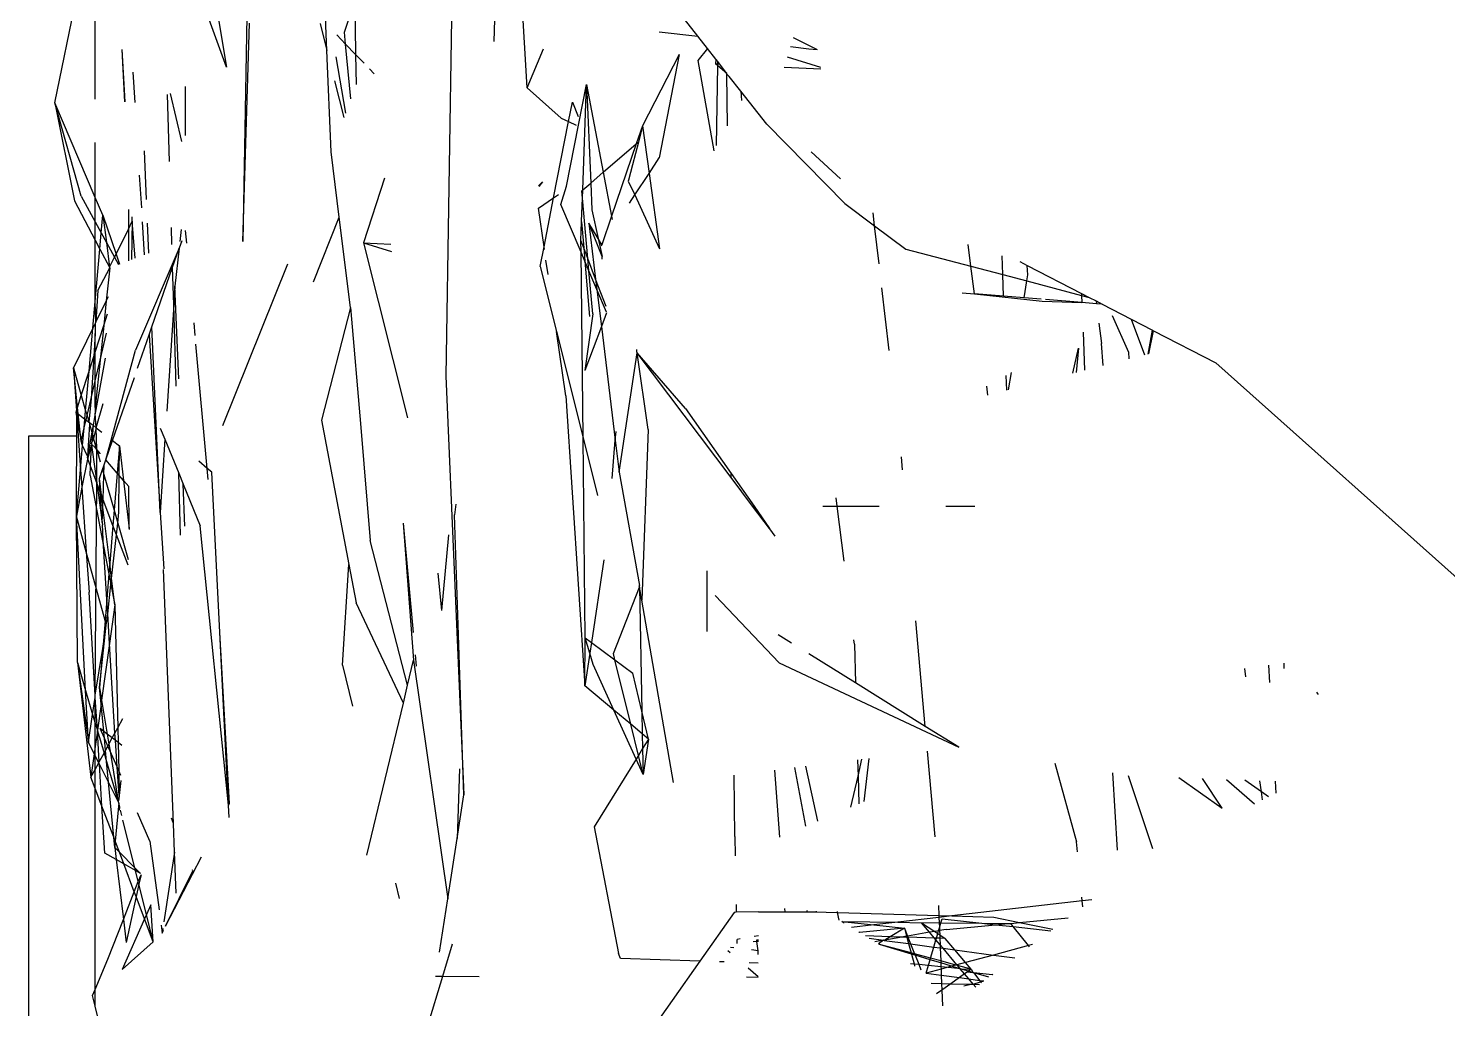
# Model space of a CAD drawing. Extents: x 44111 to 90315, y 4379 to 151689.
# Drawn here: x 65138.5 to 65219.7, y 132326.4 to 132382.5 of the extents above; entities that cross this region are included whole.
import ezdxf

# ---------------------------------------------------------------- set-up
doc = ezdxf.new("R2010")
doc.units = 0
doc.header["$LTSCALE"] = 1000
doc.header["$MEASUREMENT"] = 0
for name, color, linetype in [('A-DETA-XFINE', 154, 'Continuous'), ('A-立面看线', 50, 'Continuous'), ('家具', 250, 'Continuous')]:
    doc.layers.add(name, color=color, linetype=linetype)

# ---------------------------------------------------------------- blocks, each defined once
blk = doc.blocks.new('雕像')
at = {"layer": 'A-DETA-XFINE'}
for p, q in [((644196.715, -359565.813), (644197.463, -359591.678)), ((644199.631, -359574.234), (644200.224, -359610.82)), ((644211.475, -359583.269), (644211.827, -359603.124)), ((644220.267, -359594.987), (644220.267, -359584.236)), ((644212.752, -359593.142), (644215.121, -359586.613)), ((644213.775, -359587.152), (644212.752, -359593.142)), ((644185.794, -359591.382), (644187.815, -359588.794)), ((644195.569, -359594.333), (644195.89, -359588.742)), ((644222.581, -359595.19), (644221.265, -359588.831)), ((644205.422, -359589.353), (644205.372, -359592.421)), ((644206.009, -359591.143), (644205.422, -359589.353)), ((644207.017, -359592.192), (644207.136, -359589.315)), ((644207.409, -359590.652), (644207.017, -359592.192)), ((644211.827, -359603.124), (644211.449, -359590.621)), ((644180.343, -359591.449), (644178.968, -359592.136)), ((644185.248, -359592.08), (644185.794, -359591.382)), ((644188.017, -359591.133), (644185.794, -359591.382)), ((644205.945, -359591.825), (644206.009, -359591.143)), ((644206.449, -359591.302), (644205.945, -359591.825)), ((644179.451, -359592.091), (644178.968, -359592.136)), ((644180.504, -359591.973), (644179.451, -359592.091)), ((644184.768, -359592.695), (644185.248, -359592.08)), ((644185.248, -359592.08), (644185.804, -359592.762)), ((644195.569, -359594.333), (644194.628, -359592.095)), ((644205.945, -359591.825), (644205.372, -359592.421)), ((644205.651, -359594.968), (644205.945, -359591.825)), ((644206.776, -359597.994), (644207.017, -359592.192)), ((644218.551, -359595.125), (644218.727, -359592.143)), ((644218.582, -359595.123), (644218.727, -359592.143)), ((644180.862, -359593.141), (644178.769, -359593.243)), ((644180.685, -359592.563), (644178.786, -359593.149)), ((644184.136, -359593.504), (644184.561, -359592.96)), ((644184.136, -359593.504), (644184.667, -359593.063)), ((644184.561, -359592.96), (644184.664, -359592.828)), ((644184.666, -359592.955), (644184.561, -359592.96)), ((644184.664, -359592.828), (644184.768, -359592.695)), ((644184.666, -359592.955), (644184.664, -359592.828)), ((644184.791, -359592.949), (644184.666, -359592.955)), ((644184.667, -359593.063), (644184.666, -359592.955)), ((644184.667, -359593.063), (644184.791, -359592.949)), ((644184.725, -359597.624), (644184.667, -359593.063)), ((644184.768, -359592.695), (644184.791, -359592.949)), ((644185.804, -359592.762), (644184.894, -359597.93)), ((644186.861, -359592.42), (644188.013, -359598.34)), ((644186.861, -359592.42), (644188.966, -359596.503)), ((644205.372, -359592.421), (644204.89, -359592.922)), ((644205.372, -359592.421), (644205.345, -359594.145)), ((644206.51, -359592.55), (644205.954, -359595.783)), ((644183.336, -359594.529), (644184, -359593.678)), ((644184, -359593.678), (644184.136, -359593.553)), ((644184.105, -359596.503), (644184.136, -359593.553)), ((644184.136, -359593.553), (644184.136, -359593.504)), ((644204.589, -359593.235), (644204.309, -359593.526)), ((644206.577, -359593.92), (644206.042, -359596.02)), ((644218.107, -359593.432), (644218, -359595.17)), ((644181.864, -359596.413), (644183.336, -359594.529)), ((644183.336, -359594.529), (644183.3, -359595.047)), ((644192.171, -359594.133), (644191.216, -359599.164)), ((644192.171, -359594.133), (644191.929, -359599.776)), ((644193.31, -359599.957), (644192.171, -359594.133)), ((644192.384, -359600.166), (644192.171, -359594.133)), ((644195.569, -359594.333), (644193.611, -359596.057)), ((644215.121, -359594.244), (644215.12, -359597.052)), ((644215.985, -359594.647), (644215.336, -359597.409)), ((644216.026, -359598.546), (644216.14, -359594.719)), ((644192.976, -359595.148), (644192.637, -359595.964)), ((644193.194, -359596.263), (644192.976, -359595.148)), ((644220.267, -359600.604), (644222.581, -359595.19)), ((644221.071, -359600.521), (644222.581, -359595.19)), ((644222.581, -359595.19), (644221.45, -359600.796)), ((644193.194, -359596.263), (644192.766, -359596.475)), ((644193.611, -359596.057), (644193.194, -359596.263)), ((644194.048, -359600.621), (644193.194, -359596.263)), ((644181.864, -359596.413), (644177.389, -359600.95)), ((644188.966, -359596.503), (644188.594, -359599.226)), ((644188.966, -359596.503), (644189.196, -359597.432)), ((644188.966, -359596.503), (644189.321, -359597.54)), ((644177.641, -359599.539), (644179.324, -359597.988)), ((644189.196, -359597.432), (644189.546, -359598.744)), ((644189.321, -359597.54), (644189.196, -359597.432)), ((644191.216, -359599.164), (644189.321, -359597.54)), ((644189.321, -359597.54), (644190.738, -359601.677)), ((644206.315, -359601.727), (644206.776, -359597.994)), ((644217.338, -359600.712), (644217.458, -359597.929)), ((644220.267, -359600.604), (644220.267, -359597.461)), ((644188.594, -359599.226), (644188.013, -359598.34)), ((644189.546, -359598.744), (644189.773, -359599.617)), ((644188.594, -359599.226), (644188.003, -359603.551)), ((644189.397, -359600.451), (644188.594, -359599.226)), ((644189.773, -359599.617), (644189.793, -359599.667)), ((644191.216, -359599.164), (644190.738, -359601.677)), ((644191.929, -359599.776), (644191.216, -359599.164)), ((644203.73, -359599.507), (644204.929, -359603.192)), ((644217.745, -359599.323), (644217.63, -359601.195)), ((644189.397, -359600.451), (644188.003, -359603.551)), ((644189.793, -359599.667), (644189.397, -359600.451)), ((644189.708, -359600.925), (644189.397, -359600.451)), ((644191.929, -359599.776), (644191.863, -359601.313)), ((644192.384, -359600.166), (644191.929, -359599.776)), ((644192.401, -359600.65), (644192.384, -359600.166)), ((644192.44, -359600.214), (644192.384, -359600.166)), ((644192.401, -359600.65), (644192.44, -359600.214)), ((644193.636, -359601.006), (644193.31, -359599.957)), ((644194.048, -359600.621), (644193.771, -359600.43)), ((644194.907, -359599.93), (644194.685, -359599.715)), ((644194.685, -359599.715), (644194.895, -359599.969)), ((644177.389, -359600.95), (644175.69, -359602.218)), ((644192.09, -359604.102), (644192.401, -359600.65)), ((644192.452, -359601.958), (644192.401, -359600.65)), ((644192.479, -359603.736), (644193.636, -359601.006)), ((644194.921, -359601.222), (644194.048, -359600.621)), ((644194.598, -359603.425), (644194.048, -359600.621)), ((644194.598, -359603.425), (644194.921, -359601.222)), ((644219.834, -359601.619), (644220.267, -359600.604)), ((644221.071, -359600.521), (644220.267, -359602.001)), ((644220.267, -359602.001), (644220.267, -359600.604)), ((644221.45, -359600.796), (644220.267, -359603.049)), ((644175.69, -359602.218), (644175.775, -359601.486)), ((644190.738, -359601.677), (644190.701, -359601.873)), ((644190.738, -359601.677), (644191.291, -359603.305)), ((644191.278, -359603.985), (644192.039, -359602.064)), ((644191.863, -359601.313), (644191.505, -359602.951)), ((644191.505, -359602.951), (644192.039, -359602.064)), ((644192.039, -359602.064), (644191.647, -359605.271)), ((644192.448, -359601.998), (644192.326, -359603.482)), ((644192.448, -359601.998), (644192.452, -359601.958)), ((644192.486, -359603.059), (644192.448, -359601.998)), ((644205.676, -359606.904), (644206.315, -359601.727)), ((644207.78, -359605.433), (644206.315, -359601.727)), ((644217.204, -359603.788), (644217.279, -359602.064)), ((644217.581, -359602.005), (644217.465, -359603.886)), ((644217.99, -359604.083), (644218.147, -359601.965)), ((644218.147, -359601.965), (644218.162, -359601.714)), ((644218.147, -359601.965), (644218.199, -359604.161)), ((644218.369, -359602.412), (644218.147, -359601.965)), ((644218.371, -359601.291), (644218.369, -359602.412)), ((644219.834, -359601.619), (644219.079, -359603.844)), ((644219.834, -359601.619), (644219.63, -359603.174)), ((644219.923, -359602.635), (644219.834, -359601.619)), ((644220.267, -359602.001), (644219.923, -359602.635)), ((644220.267, -359603.049), (644220.267, -359602.001)), ((644175.69, -359602.218), (644173.903, -359603.552)), ((644175.436, -359604.406), (644175.69, -359602.218)), ((644215.032, -359603.215), (644215.098, -359602.488)), ((644215.348, -359602.439), (644215.425, -359603.122)), ((644215.884, -359603.294), (644215.912, -359602.33)), ((644218.369, -359602.412), (644218.365, -359604.223)), ((644219.079, -359603.844), (644218.369, -359602.412)), ((644219.923, -359602.635), (644219.63, -359603.174)), ((644220.003, -359603.552), (644219.923, -359602.635)), ((644170.181, -359604.535), (644170.345, -359603.289)), ((644173.903, -359603.552), (644170.181, -359604.535)), ((644191.505, -359602.951), (644191.278, -359603.985)), ((644191.291, -359603.305), (644191.505, -359602.951)), ((644191.291, -359603.305), (644191.325, -359603.389)), ((644192.09, -359604.102), (644192.326, -359603.482)), ((644192.326, -359603.482), (644192.262, -359604.246)), ((644192.326, -359603.482), (644192.486, -359603.059)), ((644192.479, -359603.736), (644192.486, -359603.059)), ((644194.574, -359603.588), (644194.598, -359603.425)), ((644194.818, -359604.55), (644194.598, -359603.425)), ((644204.929, -359603.192), (644202.405, -359613.21)), ((644204.929, -359603.192), (644203.325, -359603.693)), ((644204.929, -359603.192), (644203.366, -359603.277)), ((644215.322, -359603.084), (644215.467, -359603.502)), ((644215.467, -359603.502), (644215.71, -359605.684)), ((644215.467, -359603.502), (644217.972, -359609.336)), ((644215.845, -359604.594), (644215.467, -359603.502)), ((644219.63, -359603.174), (644219.168, -359604.023)), ((644219.63, -359603.174), (644219.445, -359604.582)), ((644220.003, -359603.552), (644219.445, -359604.582)), ((644220.267, -359603.049), (644220.003, -359603.552)), ((644220.267, -359606.565), (644220.003, -359603.552)), ((644220.267, -359606.565), (644220.267, -359603.049)), ((644166.969, -359604.487), (644163.858, -359606.096)), ((644166.922, -359605.027), (644166.969, -359604.487)), ((644167.387, -359604.271), (644166.969, -359604.487)), ((644168.354, -359605.017), (644168.389, -359603.938)), ((644191.266, -359604.138), (644191.278, -359603.985)), ((644191.647, -359605.271), (644192.09, -359604.102)), ((644192.262, -359604.246), (644192.001, -359607.41)), ((644192.027, -359604.8), (644192.09, -359604.102)), ((644192.027, -359604.8), (644192.262, -359604.246)), ((644192.262, -359604.246), (644192.479, -359603.736)), ((644192.367, -359614.348), (644192.479, -359603.736)), ((644194.366, -359605.009), (644194.486, -359604.186)), ((644212.968, -359613.643), (644209.248, -359604.406)), ((644219.079, -359603.844), (644218.884, -359604.417)), ((644219.168, -359604.023), (644218.942, -359604.439)), ((644219.168, -359604.023), (644219.079, -359603.844)), ((644219.445, -359604.582), (644219.168, -359604.023)), ((644166.981, -359605.38), (644166.922, -359605.027)), ((644168.354, -359605.017), (644166.981, -359605.38)), ((644168.313, -359606.255), (644168.354, -359605.017)), ((644170.181, -359604.535), (644168.354, -359605.017)), ((644169.972, -359606.121), (644170.181, -359604.535)), ((644191.05, -359606.843), (644191.647, -359605.271)), ((644191.573, -359605.871), (644192.027, -359604.8)), ((644191.647, -359605.271), (644191.573, -359605.871)), ((644191.805, -359607.265), (644192.027, -359604.8)), ((644194.818, -359604.55), (644193.889, -359608.265)), ((644215.78, -359606.749), (644215.845, -359604.594)), ((644217.022, -359607.997), (644215.845, -359604.594)), ((644219.445, -359604.582), (644219.44, -359604.625)), ((644219.44, -359604.625), (644219.636, -359606.525)), ((644220.11, -359605.922), (644219.44, -359604.625)), ((644163.858, -359606.096), (644163.428, -359606.319)), ((644166.981, -359605.38), (644163.854, -359606.206)), ((644163.858, -359606.096), (644163.854, -359606.206)), ((644169.972, -359606.121), (644166.115, -359606.543)), ((644167.145, -359606.35), (644166.981, -359605.38)), ((644168.313, -359606.255), (644169.972, -359606.121)), ((644170.685, -359606.064), (644169.972, -359606.121)), ((644174.861, -359609.363), (644175.278, -359605.768)), ((644191.025, -359607.165), (644191.573, -359605.871)), ((644191.573, -359605.871), (644191.315, -359607.982)), ((644215.488, -359610.987), (644215.71, -359605.684)), ((644215.71, -359605.684), (644215.78, -359606.749)), ((644220.11, -359605.922), (644220.225, -359607.724)), ((644162.669, -359606.711), (644161.01, -359607.57)), ((644163.027, -359606.526), (644162.669, -359606.711)), ((644162.669, -359606.711), (644163.006, -359606.684)), ((644163.027, -359606.526), (644163.006, -359606.684)), ((644163.006, -359606.684), (644163.837, -359606.617)), ((644163.428, -359606.319), (644163.027, -359606.526)), ((644163.854, -359606.206), (644163.428, -359606.319)), ((644163.854, -359606.206), (644163.837, -359606.617)), ((644163.837, -359606.617), (644165.917, -359606.449)), ((644166.115, -359606.543), (644163.837, -359606.617)), ((644166.158, -359606.429), (644167.145, -359606.35)), ((644167.145, -359606.35), (644168.313, -359606.255)), ((644205.676, -359606.904), (644205.072, -359613.756)), ((644205.676, -359606.904), (644207.334, -359613.338)), ((644215.642, -359611.396), (644215.78, -359606.749)), ((644215.78, -359606.749), (644216.18, -359612.826)), ((644219.521, -359606.289), (644219.636, -359606.525)), ((644219.636, -359606.525), (644220.225, -359607.724)), ((644219.636, -359606.525), (644219.781, -359607.925)), ((644220.225, -359607.724), (644220.267, -359606.565)), ((644220.4, -359608.081), (644220.267, -359606.565)), ((644161.01, -359607.57), (644159.796, -359608.197)), ((644161.01, -359607.57), (644160.253, -359609.614)), ((644162.111, -359607.366), (644161.173, -359609.458)), ((644191.022, -359607.195), (644191.315, -359607.982)), ((644191.805, -359607.265), (644192.256, -359610.511)), ((644214.551, -359608.502), (644214.617, -359607.777)), ((644219.781, -359607.925), (644219.568, -359607.257)), ((644220.225, -359607.724), (644220.267, -359607.81)), ((644159.742, -359608.226), (644156.182, -359610.067)), ((644159.796, -359608.197), (644159.742, -359608.226)), ((644160.004, -359609.55), (644159.742, -359608.226)), ((644160.046, -359609.561), (644159.796, -359608.197)), ((644162.859, -359607.788), (644162.705, -359608.952)), ((644163.767, -359608.301), (644163.677, -359610.492)), ((644191.315, -359607.982), (644190.52, -359614.486)), ((644191.315, -359607.982), (644192.256, -359610.511)), ((644193.889, -359608.265), (644192.367, -359614.348)), ((644193.347, -359611.959), (644193.889, -359608.265)), ((644216.561, -359618.621), (644217.022, -359607.997)), ((644217.184, -359608.466), (644216.561, -359618.621)), ((644217.184, -359608.466), (644217.022, -359607.997)), ((644217.841, -359610.365), (644217.184, -359608.466)), ((644219.987, -359609.917), (644219.622, -359608.369)), ((644220.267, -359609.446), (644219.781, -359607.925)), ((644219.781, -359607.925), (644219.987, -359609.917)), ((644220.267, -359607.81), (644220.4, -359608.081)), ((644220.267, -359607.81), (644220.267, -359608.384)), ((644220.267, -359608.384), (644220.352, -359609.712)), ((644220.267, -359609.446), (644220.267, -359608.384)), ((644220.4, -359608.081), (644221.518, -359610.358)), ((644220.616, -359610.536), (644220.4, -359608.081)), ((644162.616, -359610.22), (644162.705, -359608.952)), ((644164.352, -359610.665), (644164.03, -359609.228)), ((644164.03, -359609.228), (644164.156, -359610.615)), ((644189.29, -359609.436), (644189.296, -359609.295)), ((644213.86, -359616.107), (644214.507, -359608.992)), ((644219.66, -359615.623), (644217.972, -359609.336)), ((644140.852, -359623.749), (644156.182, -359610.067)), ((644161.173, -359609.458), (644161.152, -359609.845)), ((644183.896, -359616.634), (644189.268, -359609.498)), ((644186.498, -359612.684), (644189.268, -359609.498)), ((644188.643, -359613.872), (644189.268, -359609.498)), ((644189.268, -359609.498), (644189.29, -359609.436)), ((644190.296, -359616.321), (644189.268, -359609.498)), ((644189.278, -359609.466), (644189.29, -359609.436)), ((644219.692, -359609.803), (644220.267, -359612.951)), ((644220.267, -359611.103), (644219.987, -359609.917)), ((644219.987, -359609.917), (644220.267, -359612.622)), ((644220.352, -359609.712), (644220.267, -359609.446)), ((644220.267, -359611.103), (644220.267, -359609.446)), ((644220.616, -359610.536), (644220.352, -359609.712)), ((644220.352, -359609.712), (644220.506, -359612.112)), ((644168.031, -359611.609), (644167.863, -359610.612)), ((644168.137, -359611.636), (644168.165, -359610.782)), ((644200.224, -359610.82), (644199.187, -359634.776)), ((644219.273, -359614.506), (644218.026, -359610.899)), ((644221.065, -359611.941), (644220.616, -359610.536)), ((644220.815, -359612.812), (644220.616, -359610.536)), ((644221.518, -359610.358), (644221.065, -359611.941)), ((644221.282, -359612.62), (644221.518, -359610.358)), ((644221.518, -359610.358), (644221.346, -359612.821)), ((644169.209, -359611.911), (644169.275, -359611.409)), ((644220.506, -359612.112), (644220.267, -359611.103)), ((644220.267, -359612.622), (644220.267, -359611.103)), ((644193.347, -359611.959), (644192.27, -359628.541)), ((644220.207, -359613.784), (644219.817, -359612.383)), ((644220.267, -359612.622), (644220.267, -359612.951)), ((644220.736, -359613.088), (644220.506, -359612.112)), ((644220.506, -359612.112), (644220.631, -359613.456)), ((644221.065, -359611.941), (644220.815, -359612.812)), ((644221.282, -359612.62), (644221.065, -359611.941)), ((644221.244, -359612.982), (644221.282, -359612.62)), ((644221.346, -359612.821), (644221.282, -359612.62)), ((644186.498, -359612.684), (644183.899, -359616.397)), ((644207.334, -359613.338), (644205.754, -359621.605)), ((644220.207, -359613.784), (644220.267, -359612.951)), ((644220.267, -359612.951), (644220.393, -359613.64)), ((644220.631, -359613.456), (644220.594, -359613.485)), ((644220.736, -359613.088), (644220.631, -359613.456)), ((644220.794, -359613.331), (644220.631, -359613.456)), ((644220.815, -359612.812), (644220.736, -359613.088)), ((644220.794, -359613.331), (644220.736, -359613.088)), ((644220.857, -359613.282), (644220.794, -359613.331)), ((644220.9, -359613.783), (644220.794, -359613.331)), ((644220.857, -359613.282), (644220.815, -359612.812)), ((644221.244, -359612.982), (644220.857, -359613.282)), ((644220.9, -359613.783), (644220.857, -359613.282)), ((644221.081, -359614.546), (644221.244, -359612.982)), ((644221.324, -359613.136), (644221.081, -359614.546)), ((644221.324, -359613.136), (644221.111, -359616.185)), ((644221.34, -359612.908), (644221.244, -359612.982)), ((644221.324, -359613.136), (644221.367, -359612.887)), ((644221.34, -359612.908), (644221.324, -359613.136)), ((644221.344, -359618.834), (644221.324, -359613.136)), ((644221.346, -359612.821), (644221.34, -359612.908)), ((644221.367, -359612.887), (644221.34, -359612.908)), ((644221.367, -359612.887), (644221.346, -359612.821)), ((644188.643, -359613.872), (644189.011, -359623.646)), ((644190.52, -359614.486), (644190.481, -359613.997)), ((644205.072, -359613.756), (644204.548, -359620.23)), ((644216.547, -359613.799), (644216.286, -359614.436)), ((644220.207, -359613.784), (644219.897, -359614.024)), ((644220.185, -359615.015), (644220.207, -359613.784)), ((644220.207, -359613.784), (644220.393, -359613.64)), ((644220.207, -359613.784), (644220.37, -359614.369)), ((644220.427, -359614.167), (644220.37, -359614.369)), ((644220.594, -359613.485), (644220.393, -359613.64)), ((644220.393, -359613.64), (644220.465, -359614.034)), ((644220.393, -359613.64), (644220.427, -359614.167)), ((644220.465, -359614.034), (644220.427, -359614.167)), ((644220.427, -359614.167), (644220.48, -359614.673)), ((644220.599, -359613.568), (644220.465, -359614.034)), ((644220.465, -359614.034), (644220.716, -359615.406)), ((644220.594, -359613.485), (644220.599, -359613.568)), ((644220.599, -359613.568), (644220.716, -359615.406)), ((644221.081, -359614.546), (644220.9, -359613.783)), ((644220.989, -359614.789), (644220.9, -359613.783)), ((644190.52, -359614.486), (644190.296, -359616.321)), ((644190.697, -359616.676), (644190.52, -359614.486)), ((644192.367, -359614.348), (644191.54, -359617.654)), ((644192.246, -359625.803), (644192.367, -359614.348)), ((644216.286, -359614.436), (644215.493, -359616.371)), ((644216.286, -359614.436), (644216.561, -359618.621)), ((644218.881, -359614.81), (644218.649, -359616.794)), ((644219.273, -359614.506), (644218.881, -359614.81)), ((644218.881, -359614.81), (644219.01, -359616.376)), ((644218.893, -359616.512), (644218.881, -359614.81)), ((644219.66, -359615.623), (644219.273, -359614.506)), ((644219.958, -359615.277), (644220.185, -359615.015)), ((644220.185, -359615.015), (644219.98, -359615.729)), ((644220.176, -359616.938), (644220.185, -359615.015)), ((644220.185, -359615.015), (644220.37, -359614.369)), ((644220.185, -359615.015), (644220.267, -359614.919)), ((644220.267, -359614.919), (644220.471, -359614.734)), ((644220.485, -359614.782), (644220.267, -359616.255)), ((644220.48, -359614.673), (644220.37, -359614.369)), ((644220.471, -359614.734), (644220.48, -359614.673)), ((644220.485, -359614.782), (644220.471, -359614.734)), ((644220.54, -359615.975), (644220.485, -359614.782)), ((644220.699, -359615.554), (644220.485, -359614.782)), ((644220.716, -359615.406), (644220.989, -359614.789)), ((644220.989, -359614.789), (644221.081, -359614.546)), ((644221.111, -359616.185), (644220.989, -359614.789)), ((644174.093, -359616.184), (644174.158, -359615.449)), ((644213.86, -359616.107), (644214.345, -359615.69)), ((644219.01, -359616.376), (644219.66, -359615.623)), ((644219.757, -359615.903), (644219.66, -359615.623)), ((644220.54, -359615.975), (644220.699, -359615.554)), ((644220.729, -359615.475), (644220.699, -359615.554)), ((644220.699, -359615.554), (644220.734, -359615.677)), ((644220.716, -359615.406), (644220.729, -359615.475)), ((644220.734, -359615.677), (644221.041, -359617.183)), ((644183.899, -359616.397), (644182.588, -359618.269)), ((644182.672, -359618.269), (644183.896, -359616.634)), ((644183.896, -359616.634), (644183.899, -359616.397)), ((644190.296, -359616.321), (644189.147, -359622.8)), ((644213.141, -359625.499), (644213.601, -359616.329)), ((644213.601, -359616.329), (644213.86, -359616.107)), ((644213.803, -359616.735), (644213.86, -359616.107)), ((644215.493, -359616.371), (644215.235, -359617.001)), ((644215.387, -359619.918), (644215.493, -359616.371)), ((644218.649, -359616.794), (644218.893, -359616.512)), ((644218.893, -359616.512), (644219.01, -359616.376)), ((644218.908, -359618.608), (644218.893, -359616.512)), ((644219.01, -359616.376), (644219.185, -359618.503)), ((644219.772, -359616.454), (644219.185, -359618.503)), ((644219.772, -359616.454), (644219.757, -359615.903)), ((644219.852, -359616.177), (644219.757, -359615.903)), ((644219.852, -359616.177), (644219.772, -359616.454)), ((644219.813, -359617.897), (644219.772, -359616.454)), ((644220.565, -359616.519), (644219.79, -359620.552)), ((644220.026, -359616.682), (644219.852, -359616.177)), ((644219.909, -359617.643), (644220.026, -359616.682)), ((644219.979, -359617.458), (644220.026, -359616.682)), ((644220.176, -359616.938), (644220.54, -359615.975)), ((644220.267, -359616.255), (644220.176, -359616.938)), ((644220.565, -359616.519), (644220.54, -359615.975)), ((644221.111, -359616.185), (644221.041, -359617.183)), ((644221.344, -359618.834), (644221.111, -359616.185)), ((644215.235, -359617.001), (644214.256, -359619.389)), ((644215.134, -359619.409), (644215.235, -359617.001)), ((644218.649, -359616.794), (644218.32, -359619.539)), ((644218.32, -359619.539), (644218.343, -359617.149)), ((644218.343, -359617.149), (644218.649, -359616.794)), ((644220.176, -359616.938), (644219.873, -359619.194)), ((644219.873, -359619.194), (644219.979, -359617.458)), ((644219.909, -359617.643), (644219.979, -359617.458)), ((644219.979, -359617.458), (644220.176, -359616.938)), ((644220.267, -359629.079), (644220.176, -359616.938)), ((644221.041, -359617.183), (644220.783, -359620.881)), ((644221.041, -359617.183), (644221.344, -359618.834)), ((644171.621, -359618.269), (644169.954, -359618.269)), ((644177.833, -359618.269), (644175.426, -359618.269)), ((644177.44, -359621.421), (644177.833, -359618.269)), ((644177.833, -359618.269), (644177.893, -359617.791)), ((644178.655, -359618.269), (644177.833, -359618.269)), ((644182.588, -359618.269), (644181.701, -359619.536)), ((644181.701, -359619.536), (644182.672, -359618.269)), ((644182.672, -359618.269), (644182.588, -359618.269)), ((644199.635, -359618.149), (644199.711, -359618.768)), ((644219.256, -359619.367), (644219.813, -359617.897)), ((644219.813, -359617.897), (644219.909, -359617.643)), ((644219.825, -359618.332), (644219.813, -359617.897)), ((644219.825, -359618.332), (644219.909, -359617.643)), ((644199.187, -359634.776), (644199.711, -359618.768)), ((644216.561, -359618.621), (644216.345, -359621.844)), ((644218.977, -359619.23), (644218.908, -359618.608)), ((644219.185, -359618.503), (644218.977, -359619.23)), ((644219.185, -359618.503), (644219.256, -359619.367)), ((644219.435, -359621.53), (644219.825, -359618.332)), ((644219.873, -359619.194), (644219.825, -359618.332)), ((644220.783, -359620.881), (644221.344, -359618.834)), ((644220.817, -359628.816), (644221.344, -359618.834)), ((644221.289, -359627.216), (644221.344, -359618.834)), ((644181.699, -359619.568), (644181.389, -359619.983)), ((644181.699, -359619.568), (644181.701, -359619.536)), ((644200.445, -359624.235), (644200.034, -359619.912)), ((644202.648, -359619.242), (644202.056, -359627.083)), ((644202.648, -359619.242), (644202.086, -359625.495)), ((644212.646, -359635.369), (644214.256, -359619.389)), ((644218.32, -359619.539), (644218.322, -359619.599)), ((644218.977, -359619.23), (644218.381, -359621.311)), ((644218.392, -359621.65), (644219.052, -359619.907)), ((644219.052, -359619.907), (644218.977, -359619.23)), ((644219.052, -359619.907), (644219.256, -359619.367)), ((644219.329, -359622.4), (644219.052, -359619.907)), ((644219.256, -359619.367), (644219.435, -359621.53)), ((644219.79, -359620.552), (644219.853, -359619.341)), ((644219.873, -359619.194), (644219.853, -359619.341)), ((644202.4, -359628.511), (644204.548, -359620.23)), ((644219.79, -359620.552), (644219.485, -359622.14)), ((644219.605, -359623.593), (644219.79, -359620.552)), ((644191.17, -359621.334), (644191.892, -359626.065)), ((644219.329, -359622.4), (644219.435, -359621.53)), ((644219.435, -359621.53), (644219.485, -359622.14)), ((644219.706, -359624.816), (644220.783, -359620.881)), ((644220.783, -359620.881), (644220.621, -359623.195)), ((644185.267, -359625.439), (644185.267, -359621.959)), ((644200.445, -359624.235), (644200.649, -359622.095)), ((644205.754, -359621.605), (644205.336, -359623.791)), ((644206.123, -359627.368), (644205.754, -359621.605)), ((644215.789, -359636.431), (644216.367, -359621.887)), ((644219.485, -359622.14), (644219.368, -359622.751)), ((644219.485, -359622.14), (644219.605, -359623.593)), ((644189.145, -359622.904), (644189.003, -359629.989)), ((644189.011, -359623.646), (644189.145, -359622.904)), ((644189.145, -359622.879), (644189.158, -359622.829)), ((644189.145, -359622.904), (644189.145, -359622.879)), ((644190.632, -359626.695), (644189.145, -359622.904)), ((644189.158, -359622.829), (644189.147, -359622.8)), ((644219.144, -359623.914), (644219.329, -359622.4)), ((644219.368, -359622.751), (644219.144, -359623.914)), ((644219.368, -359622.751), (644219.329, -359622.4)), ((644219.554, -359624.43), (644219.368, -359622.751)), ((644220.267, -359629.079), (644220.621, -359623.195)), ((644184.81, -359623.383), (644181.152, -359627.23)), ((644187.19, -359634.087), (644189.011, -359623.646)), ((644202.645, -359629.53), (644205.336, -359623.791)), ((644219.144, -359623.914), (644218.98, -359630.955)), ((644219.144, -359623.914), (644219.451, -359626.126)), ((644219.554, -359624.43), (644219.605, -359623.593)), ((644219.605, -359623.593), (644219.706, -359624.816)), ((644219.451, -359626.126), (644219.554, -359624.43)), ((644219.633, -359625.08), (644219.554, -359624.43)), ((644219.633, -359625.08), (644219.706, -359624.816)), ((644219.706, -359624.816), (644219.837, -359626.404)), ((644172.792, -359630.867), (644173.326, -359624.837)), ((644180.435, -359626.107), (644181.204, -359625.628)), ((644212.597, -359635.275), (644213.141, -359625.499)), ((644212.646, -359635.369), (644213.141, -359625.499)), ((644219.837, -359626.404), (644219.633, -359625.08)), ((644220.021, -359628.639), (644219.633, -359625.08)), ((644176.849, -359626.167), (644176.788, -359628.378)), ((644176.849, -359626.167), (644176.88, -359625.923)), ((644191.892, -359626.065), (644190.541, -359627.068)), ((644192.246, -359625.803), (644191.892, -359626.065)), ((644191.892, -359626.065), (644191.985, -359626.676)), ((644191.985, -359626.676), (644192.246, -359625.803)), ((644192.27, -359628.541), (644192.246, -359625.803)), ((644219.138, -359631.248), (644219.451, -359626.126)), ((644219.451, -359626.126), (644219.9, -359629.371)), ((644220.267, -359629.079), (644219.837, -359626.404)), ((644219.837, -359626.404), (644220.021, -359628.639)), ((644152.26, -359627.552), (644152.259, -359627.246)), ((644181.152, -359627.23), (644170.876, -359632.06)), ((644176.788, -359628.378), (644179.462, -359626.713)), ((644190.541, -359627.068), (644189.518, -359627.826)), ((644189.636, -359630.743), (644190.541, -359627.068)), ((644190.541, -359627.068), (644190.632, -359626.695)), ((644191.794, -359627.317), (644191.985, -359626.676)), ((644191.985, -359626.676), (644192.27, -359628.541)), ((644202.056, -359627.083), (644200.108, -359640.737)), ((644201.971, -359626.779), (644201.913, -359627.424)), ((644202.4, -359628.511), (644202.056, -359627.083)), ((644221.289, -359627.216), (644220.511, -359633.778)), ((644221.289, -359627.216), (644220.661, -359631.778)), ((644221.289, -359627.216), (644220.817, -359628.816)), ((644153.163, -359627.371), (644153.107, -359628.354)), ((644154.459, -359628.023), (644154.522, -359627.56)), ((644189.003, -359629.989), (644189.518, -359627.826)), ((644190.603, -359629.935), (644191.794, -359627.317)), ((644206.123, -359627.368), (644205.556, -359629.703)), ((644172.792, -359630.867), (644176.788, -359628.378)), ((644190.603, -359629.935), (644192.27, -359628.541)), ((644202.645, -359629.53), (644202.4, -359628.511)), ((644220.021, -359628.639), (644219.9, -359629.371)), ((644219.931, -359629.592), (644220.021, -359628.639)), ((644220.817, -359628.816), (644220.416, -359630.178)), ((644220.661, -359631.778), (644220.817, -359628.816)), ((644150.296, -359629.043), (644150.339, -359629.032)), ((644150.41, -359628.901), (644150.339, -359629.032)), ((644204.737, -359638.233), (644202.645, -359629.53)), ((644219.9, -359629.371), (644219.581, -359631.307)), ((644219.784, -359631.151), (644219.931, -359629.592)), ((644219.9, -359629.371), (644219.931, -359629.592)), ((644219.931, -359629.592), (644220.146, -359631.092)), ((644220.146, -359631.092), (644220.267, -359629.212)), ((644220.262, -359629.174), (644220.267, -359629.079)), ((644220.267, -359629.212), (644220.262, -359629.174)), ((644220.416, -359630.178), (644220.267, -359629.212)), ((644220.267, -359630.681), (644220.267, -359629.212)), ((644188.62, -359631.592), (644189.003, -359629.989)), ((644189.003, -359629.989), (644188.976, -359631.294)), ((644189.328, -359632.736), (644190.603, -359629.935)), ((644189.636, -359630.743), (644190.603, -359629.935)), ((644218.98, -359630.955), (644218.692, -359630.424)), ((644220.416, -359630.178), (644220.267, -359630.681)), ((644220.661, -359631.778), (644220.416, -359630.178)), ((644170.876, -359632.06), (644172.792, -359630.867)), ((644188.62, -359631.592), (644188.976, -359631.294)), ((644188.976, -359631.294), (644188.96, -359632.14)), ((644188.976, -359631.294), (644189.636, -359630.743)), ((644189.197, -359632.525), (644189.636, -359630.743)), ((644218.98, -359630.955), (644218.96, -359631.785)), ((644219.138, -359631.248), (644218.98, -359630.955)), ((644219.113, -359631.667), (644219.138, -359631.248)), ((644219.291, -359631.53), (644219.138, -359631.248)), ((644219.291, -359631.53), (644219.581, -359631.307)), ((644219.581, -359631.307), (644219.485, -359631.888)), ((644219.581, -359631.307), (644219.784, -359631.151)), ((644219.746, -359631.546), (644219.992, -359630.99)), ((644219.746, -359631.546), (644219.784, -359631.151)), ((644220.144, -359631.131), (644219.761, -359632.397)), ((644219.784, -359631.151), (644219.992, -359630.99)), ((644220.037, -359632.905), (644220.144, -359631.131)), ((644220.146, -359631.092), (644220.144, -359631.131)), ((644220.144, -359631.131), (644220.267, -359632.022)), ((644220.267, -359630.681), (644220.146, -359631.092)), ((644220.267, -359632.022), (644220.267, -359630.681)), ((644188.62, -359631.592), (644188.93, -359633.611)), ((644188.62, -359631.592), (644188.96, -359632.14)), ((644218.744, -359631.952), (644218.96, -359631.785)), ((644218.96, -359631.785), (644218.922, -359633.408)), ((644218.96, -359631.785), (644219.113, -359631.667)), ((644219.02, -359633.187), (644219.113, -359631.667)), ((644219.113, -359631.667), (644219.291, -359631.53)), ((644219.485, -359631.888), (644219.291, -359631.53)), ((644219.485, -359631.888), (644219.42, -359632.282)), ((644219.42, -359632.282), (644219.546, -359631.999)), ((644219.546, -359631.999), (644219.485, -359631.888)), ((644219.546, -359631.999), (644219.746, -359631.546)), ((644219.68, -359632.247), (644219.546, -359631.999)), ((644219.68, -359632.247), (644219.746, -359631.546)), ((644220.267, -359632.022), (644220.325, -359632.44)), ((644220.267, -359632.555), (644220.267, -359632.022)), ((644220.325, -359632.44), (644220.661, -359631.778)), ((644172.231, -359637.193), (644172.666, -359632.282)), ((644176.014, -359632.698), (644176.305, -359635.174)), ((644176.639, -359633.711), (644176.415, -359632.748)), ((644176.665, -359632.779), (644176.639, -359633.711)), ((644188.96, -359632.14), (644188.93, -359633.611)), ((644188.93, -359633.611), (644189.197, -359632.525)), ((644188.93, -359633.611), (644189.328, -359632.736)), ((644188.96, -359632.14), (644189.197, -359632.525)), ((644189.197, -359632.525), (644189.328, -359632.736)), ((644189.328, -359632.736), (644191.726, -359636.614)), ((644219.42, -359632.282), (644218.946, -359635.164)), ((644219.621, -359632.874), (644218.946, -359635.164)), ((644219.02, -359633.187), (644219.42, -359632.282)), ((644219.51, -359634.05), (644219.621, -359632.874)), ((644219.621, -359632.874), (644219.68, -359632.247)), ((644219.761, -359632.397), (644219.621, -359632.874)), ((644219.761, -359632.397), (644219.68, -359632.247)), ((644220.037, -359632.905), (644219.761, -359632.397)), ((644220.064, -359632.955), (644220.037, -359632.905)), ((644220.064, -359632.955), (644220.267, -359632.555)), ((644220.267, -359632.555), (644220.325, -359632.44)), ((644220.267, -359633.33), (644220.267, -359632.555)), ((644220.325, -359632.44), (644220.511, -359633.778)), ((644161.198, -359633.673), (644159.805, -359637.857)), ((644162.089, -359633.525), (644161.823, -359637.948)), ((644165.39, -359632.975), (644164.152, -359637.479)), ((644176.639, -359633.711), (644176.595, -359635.297)), ((644177.055, -359635.491), (644176.639, -359633.711)), ((644178.946, -359636.288), (644179.63, -359633.148)), ((644180.271, -359633.227), (644179.647, -359636.584)), ((644181.41, -359633.369), (644181.137, -359637.213)), ((644183.683, -359637.163), (644183.719, -359633.656)), ((644199.439, -359633.291), (644199.574, -359637.279)), ((644218.802, -359633.679), (644218.922, -359633.408)), ((644218.889, -359634.828), (644219.02, -359633.187)), ((644218.922, -359633.408), (644218.889, -359634.828)), ((644218.922, -359633.408), (644219.02, -359633.187)), ((644219.51, -359634.05), (644220.03, -359633.023)), ((644219.885, -359635.43), (644220.03, -359633.023)), ((644220.03, -359633.023), (644220.064, -359632.955)), ((644220.267, -359633.33), (644220.064, -359632.955)), ((644220.511, -359633.778), (644220.267, -359633.33)), ((644220.267, -359634.421), (644220.267, -359633.33)), ((644152.783, -359634.006), (644152.744, -359634.68)), ((644153.561, -359634.618), (644154.523, -359633.941)), ((644153.561, -359634.618), (644153.649, -359633.974)), ((644155.568, -359633.902), (644153.969, -359635.305)), ((644158.29, -359633.801), (644155.803, -359635.555)), ((644155.803, -359635.555), (644156.939, -359633.852)), ((644218.812, -359633.97), (644218.889, -359634.828)), ((644218.946, -359635.164), (644219.51, -359634.05)), ((644219.211, -359637.21), (644219.51, -359634.05)), ((644219.885, -359635.43), (644220.267, -359634.421)), ((644220.267, -359634.421), (644220.511, -359633.778)), ((644220.267, -359645.918), (644220.267, -359634.421)), ((644153.164, -359634.898), (644153.561, -359634.618)), ((644153.5, -359635.068), (644153.561, -359634.618)), ((644199.574, -359637.279), (644199.187, -359634.776)), ((644212.646, -359635.369), (644212.597, -359635.275)), ((644212.61, -359636.089), (644212.646, -359635.369)), ((644218.864, -359635.49), (644218.926, -359635.242)), ((644218.889, -359634.828), (644218.908, -359635.035)), ((644218.908, -359635.035), (644218.946, -359635.164)), ((644218.926, -359635.242), (644218.946, -359635.164)), ((644218.926, -359635.242), (644219.123, -359637.443)), ((644215.789, -359636.431), (644215.913, -359636.127)), ((644217.137, -359637.442), (644217.857, -359635.816)), ((644218.744, -359635.972), (644218.822, -359635.661)), ((644218.87, -359635.654), (644218.864, -359635.49)), ((644219.211, -359637.21), (644219.885, -359635.43)), ((644219.723, -359638.123), (644219.885, -359635.43)), ((644191.726, -359636.614), (644190.341, -359643.87)), ((644215.724, -359638.062), (644215.789, -359636.431)), ((644218.002, -359638.954), (644218.681, -359636.228)), ((644164.095, -359638.05), (644164.152, -359637.479)), ((644183.683, -359637.163), (644183.662, -359638.278)), ((644200.108, -359640.737), (644199.574, -359637.279)), ((644217.137, -359637.442), (644216.618, -359641.361)), ((644218.884, -359638.074), (644219.123, -359637.443)), ((644218.884, -359638.074), (644219.155, -359637.804)), ((644219.155, -359637.804), (644219.072, -359638.491)), ((644219.123, -359637.443), (644219.211, -359637.21)), ((644219.123, -359637.443), (644219.155, -359637.804)), ((644219.155, -359637.804), (644219.211, -359637.21)), ((644216.247, -359642.301), (644214.18, -359638.33)), ((644215.631, -359640.402), (644215.724, -359638.062)), ((644215.724, -359638.062), (644216.343, -359642.059)), ((644218.002, -359638.954), (644218.884, -359638.074)), ((644218.632, -359638.739), (644218.884, -359638.074)), ((644218.632, -359638.739), (644219.072, -359638.491)), ((644219.072, -359638.491), (644218.658, -359641.916)), ((644219.072, -359638.491), (644219.723, -359638.123)), ((644214.682, -359639.13), (644214.703, -359639.077)), ((644216.247, -359642.301), (644214.682, -359639.13)), ((644217.649, -359639.356), (644217.767, -359639.895)), ((644217.804, -359639.748), (644217.649, -359639.356)), ((644217.674, -359639.28), (644218.002, -359638.954)), ((644217.674, -359639.28), (644217.961, -359639.119)), ((644217.804, -359639.748), (644217.961, -359639.119)), ((644217.961, -359639.119), (644218.632, -359638.739)), ((644217.961, -359639.119), (644218.002, -359638.954)), ((644218.031, -359640.325), (644218.632, -359638.739)), ((644203.092, -359639.846), (644202.882, -359640.712)), ((644217.333, -359641.638), (644217.767, -359639.895)), ((644217.767, -359639.895), (644217.804, -359639.748)), ((644217.767, -359639.895), (644217.923, -359640.61)), ((644218.031, -359640.325), (644217.804, -359639.748)), ((644163.26, -359640.787), (644163.82, -359640.852)), ((644163.788, -359641.184), (644163.82, -359640.852)), ((644163.82, -359640.852), (644163.841, -359640.642)), ((644163.82, -359640.852), (644171.269, -359641.712)), ((644183.611, -359641.052), (644183.603, -359641.505)), ((644200.58, -359643.787), (644200.108, -359640.737)), ((644217.442, -359641.882), (644217.923, -359640.61)), ((644217.923, -359640.61), (644218.031, -359640.325)), ((644217.923, -359640.61), (644218.498, -359643.24)), ((644218.658, -359641.916), (644218.031, -359640.325)), ((644167.395, -359642.083), (644164.629, -359641.817)), ((644168.878, -359641.785), (644167.395, -359642.083)), ((644171.269, -359641.712), (644168.878, -359641.785)), ((644172.012, -359641.689), (644171.269, -359641.712)), ((644171.269, -359641.712), (644172.008, -359641.797)), ((644172.008, -359641.797), (644171.996, -359642.098)), ((644172.012, -359641.689), (644172.008, -359641.797)), ((644172.008, -359641.797), (644174.353, -359642.068)), ((644172.034, -359641.118), (644172.012, -359641.689)), ((644177.808, -359641.511), (644172.012, -359641.689)), ((644177.713, -359641.948), (644177.808, -359641.511)), ((644177.808, -359641.511), (644177.821, -359641.453)), ((644178.462, -359641.49), (644177.808, -359641.511)), ((644179.03, -359641.488), (644178.462, -359641.49)), ((644179.033, -359641.442), (644179.03, -359641.488)), ((644179.594, -359641.486), (644179.03, -359641.488)), ((644179.541, -359641.399), (644179.594, -359641.486)), ((644180.834, -359641.482), (644179.594, -359641.486)), ((644180.848, -359641.287), (644180.834, -359641.482)), ((644182.325, -359641.476), (644180.834, -359641.482)), ((644182.325, -359641.476), (644183.603, -359641.505)), ((644183.603, -359641.505), (644183.719, -359641.508)), ((644183.719, -359641.508), (644185.689, -359644.299)), ((644216.947, -359643.186), (644217.083, -359641.075)), ((644216.947, -359643.186), (644217.333, -359641.638)), ((644217.083, -359641.075), (644217.333, -359641.638)), ((644217.333, -359641.638), (644217.442, -359641.882)), ((644167.395, -359642.083), (644165.489, -359642.465)), ((644167.758, -359642.326), (644165.617, -359642.561)), ((644166.892, -359643.412), (644167.758, -359642.326)), ((644167.899, -359642.149), (644167.395, -359642.083)), ((644167.758, -359642.326), (644167.899, -359642.149)), ((644168.77, -359642.215), (644167.758, -359642.326)), ((644168.068, -359642.147), (644167.899, -359642.149)), ((644169.556, -359642.129), (644168.068, -359642.147)), ((644168.77, -359642.215), (644168.068, -359642.147)), ((644169.556, -359642.129), (644168.77, -359642.215)), ((644171.591, -359642.486), (644168.77, -359642.215)), ((644171.83, -359641.879), (644169.556, -359642.129)), ((644171.895, -359642.099), (644169.556, -359642.129)), ((644171.591, -359642.486), (644171.978, -359642.553)), ((644171.895, -359642.099), (644171.83, -359641.879)), ((644171.996, -359642.098), (644171.895, -359642.099)), ((644171.984, -359642.402), (644171.895, -359642.099)), ((644171.978, -359642.553), (644171.969, -359642.791)), ((644171.984, -359642.402), (644171.978, -359642.553)), ((644171.978, -359642.553), (644172.031, -359642.562)), ((644171.996, -359642.098), (644171.984, -359642.402)), ((644172.031, -359642.562), (644171.984, -359642.402)), ((644173, -359642.106), (644171.996, -359642.098)), ((644172.031, -359642.562), (644172.255, -359642.601)), ((644172.077, -359642.719), (644172.031, -359642.562)), ((644172.255, -359642.601), (644172.077, -359642.719)), ((644173, -359642.106), (644172.255, -359642.601)), ((644172.255, -359642.601), (644172.543, -359642.65)), ((644172.263, -359642.984), (644172.543, -359642.65)), ((644172.543, -359642.65), (644173, -359642.106)), ((644172.543, -359642.65), (644173.808, -359642.869)), ((644174.353, -359642.068), (644173, -359642.106)), ((644173.985, -359642.421), (644173.808, -359642.869)), ((644173.985, -359642.421), (644173.862, -359642.879)), ((644175.739, -359642.228), (644173.985, -359642.421)), ((644173.985, -359642.421), (644176.559, -359642.652)), ((644173.985, -359642.421), (644174.794, -359642.904)), ((644177.564, -359642.027), (644174.353, -359642.068)), ((644174.353, -359642.068), (644175.739, -359642.228)), ((644177.564, -359642.027), (644175.739, -359642.228)), ((644175.739, -359642.228), (644177.013, -359642.375)), ((644176.601, -359642.627), (644176.559, -359642.652)), ((644177.426, -359642.123), (644177.564, -359642.027)), ((644216.441, -359642.695), (644216.359, -359642.528)), ((644216.402, -359642.441), (644216.441, -359642.695)), ((644216.501, -359642.241), (644216.441, -359642.695)), ((644216.947, -359643.186), (644217.442, -359641.882)), ((644217.442, -359641.882), (644218.725, -359644.769)), ((644218.658, -359641.916), (644218.498, -359643.24)), ((644219.55, -359644.18), (644218.658, -359641.916)), ((644166.669, -359643.352), (644166.892, -359643.412)), ((644166.838, -359643.479), (644166.892, -359643.412)), ((644166.892, -359643.412), (644168.893, -359643.949)), ((644171.106, -359643.652), (644171.649, -359643.003)), ((644171.969, -359642.791), (644171.649, -359643.003)), ((644171.649, -359643.003), (644171.961, -359642.993)), ((644171.778, -359643.561), (644171.947, -359643.36)), ((644171.947, -359643.36), (644171.94, -359643.54)), ((644172.305, -359643.491), (644171.94, -359643.54)), ((644171.961, -359642.993), (644171.947, -359643.36)), ((644171.947, -359643.36), (644172.183, -359643.079)), ((644171.969, -359642.791), (644171.961, -359642.993)), ((644171.961, -359642.993), (644172.156, -359642.987)), ((644172.077, -359642.719), (644171.969, -359642.791)), ((644172.156, -359642.987), (644172.077, -359642.719)), ((644172.156, -359642.987), (644172.263, -359642.984)), ((644172.183, -359643.079), (644172.156, -359642.987)), ((644172.183, -359643.079), (644172.263, -359642.984)), ((644172.305, -359643.491), (644172.183, -359643.079)), ((644172.263, -359642.984), (644173.781, -359642.936)), ((644173.632, -359643.313), (644172.305, -359643.491)), ((644172.493, -359644.131), (644172.305, -359643.491)), ((644173.632, -359643.313), (644173.408, -359643.88)), ((644173.586, -359643.901), (644175.405, -359643.356)), ((644173.749, -359643.297), (644173.606, -359643.826)), ((644173.606, -359643.826), (644175.405, -359643.356)), ((644173.781, -359642.936), (644173.632, -359643.313)), ((644173.749, -359643.297), (644173.632, -359643.313)), ((644173.847, -359642.934), (644173.749, -359643.297)), ((644175.138, -359643.11), (644173.749, -359643.297)), ((644173.808, -359642.869), (644173.781, -359642.936)), ((644173.781, -359642.936), (644173.847, -359642.934)), ((644173.808, -359642.869), (644173.862, -359642.879)), ((644173.862, -359642.879), (644173.847, -359642.934)), ((644173.847, -359642.934), (644174.131, -359642.925)), ((644173.862, -359642.879), (644174.131, -359642.925)), ((644174.131, -359642.925), (644174.794, -359642.904)), ((644174.131, -359642.925), (644175.112, -359643.095)), ((644174.794, -359642.904), (644176.219, -359642.86)), ((644174.794, -359642.904), (644175.112, -359643.095)), ((644175.112, -359643.095), (644175.138, -359643.11)), ((644175.138, -359643.11), (644175.174, -359643.106)), ((644175.997, -359642.995), (644175.174, -359643.106)), ((644175.174, -359643.106), (644175.477, -359643.313)), ((644175.174, -359643.106), (644175.674, -359643.192)), ((644175.405, -359643.356), (644175.477, -359643.313)), ((644182.583, -359642.874), (644182.338, -359642.832)), ((644182.43, -359643.086), (644182.34, -359643.078)), ((644182.43, -359643.086), (644182.34, -359643.104)), ((644182.341, -359643.173), (644182.421, -359643.18)), ((644182.346, -359643.702), (644182.421, -359643.18)), ((644182.421, -359643.18), (644182.43, -359643.086)), ((644182.421, -359643.18), (644182.644, -359643.2)), ((644183.548, -359643.037), (644183.378, -359643.008)), ((644183.574, -359643.07), (644183.57, -359643.287)), ((644200.393, -359645.162), (644199.836, -359643.318)), ((644218.725, -359644.769), (644216.947, -359643.186)), ((644168.893, -359643.949), (644167.678, -359644.112)), ((644171.106, -359643.652), (644168.893, -359643.949)), ((644168.893, -359643.949), (644170.496, -359644.379)), ((644170.496, -359644.379), (644171.106, -359643.652)), ((644170.982, -359644.509), (644171.778, -359643.561)), ((644171.048, -359644.527), (644171.911, -359644.29)), ((644171.778, -359643.561), (644171.106, -359643.652)), ((644171.94, -359643.54), (644171.778, -359643.561)), ((644171.906, -359644.404), (644172.519, -359644.22)), ((644171.911, -359644.29), (644171.906, -359644.404)), ((644171.94, -359643.54), (644171.911, -359644.29)), ((644171.911, -359644.29), (644172.493, -359644.131)), ((644172.493, -359644.131), (644173.408, -359643.88)), ((644172.519, -359644.22), (644172.493, -359644.131)), ((644172.519, -359644.22), (644173.374, -359643.964)), ((644172.612, -359644.534), (644172.519, -359644.22)), ((644173.374, -359643.964), (644173.17, -359644.481)), ((644173.408, -359643.88), (644173.374, -359643.964)), ((644173.374, -359643.964), (644173.586, -359643.901)), ((644173.408, -359643.88), (644173.606, -359643.826)), ((644173.586, -359643.901), (644173.436, -359644.455)), ((644173.606, -359643.826), (644173.586, -359643.901)), ((644182.346, -359643.702), (644182.728, -359643.657)), ((644182.347, -359643.916), (644182.346, -359643.702)), ((644183.744, -359643.539), (644183.925, -359643.518)), ((644183.943, -359643.829), (644184.078, -359643.713)), ((644185.689, -359644.299), (644190.221, -359644.146)), ((644185.689, -359644.299), (644190.409, -359650.988)), ((644190.221, -359644.146), (644190.341, -359643.87)), ((644220.267, -359645.918), (644219.55, -359644.18)), ((644168.924, -359645.049), (644168.965, -359645.08)), ((644168.965, -359645.08), (644170.017, -359644.969)), ((644169.159, -359645.226), (644170.017, -359644.969)), ((644170.017, -359644.969), (644169.691, -359645.4)), ((644170.017, -359644.969), (644170.048, -359644.96)), ((644170.17, -359644.767), (644170.048, -359644.96)), ((644170.048, -359644.96), (644170.325, -359644.877)), ((644170.048, -359644.96), (644170.395, -359644.933)), ((644170.17, -359644.767), (644170.496, -359644.379)), ((644170.17, -359644.767), (644170.943, -359644.555)), ((644170.79, -359644.738), (644170.17, -359644.767)), ((644170.17, -359644.767), (644170.325, -359644.877)), ((644170.305, -359645.316), (644170.543, -359645.032)), ((644170.325, -359644.877), (644170.79, -359644.738)), ((644170.325, -359644.877), (644170.395, -359644.933)), ((644170.395, -359644.933), (644170.543, -359645.032)), ((644170.496, -359644.379), (644170.982, -359644.509)), ((644170.543, -359645.032), (644170.79, -359644.738)), ((644170.543, -359645.032), (644170.839, -359645.243)), ((644170.817, -359644.706), (644170.79, -359644.738)), ((644170.817, -359644.706), (644170.943, -359644.555)), ((644170.936, -359644.694), (644170.817, -359644.706)), ((644171.879, -359645.1), (644170.839, -359645.243)), ((644170.936, -359644.694), (644171.284, -359644.59)), ((644171.479, -359644.642), (644170.936, -359644.694)), ((644170.943, -359644.555), (644170.982, -359644.509)), ((644170.982, -359644.509), (644171.048, -359644.527)), ((644171.048, -359644.527), (644171.284, -359644.59)), ((644171.284, -359644.59), (644171.906, -359644.404)), ((644171.284, -359644.59), (644171.479, -359644.642)), ((644171.899, -359644.602), (644171.479, -359644.642)), ((644171.479, -359644.642), (644171.893, -359644.753)), ((644171.879, -359645.1), (644171.861, -359645.578)), ((644171.893, -359644.753), (644171.879, -359645.1)), ((644172.743, -359644.982), (644171.879, -359645.1)), ((644171.899, -359644.602), (644171.893, -359644.753)), ((644171.893, -359644.753), (644172.743, -359644.982)), ((644171.906, -359644.404), (644171.899, -359644.602)), ((644172.612, -359644.534), (644171.899, -359644.602)), ((644173.17, -359644.481), (644172.612, -359644.534)), ((644172.743, -359644.982), (644172.612, -359644.534)), ((644173.17, -359644.481), (644173.044, -359644.798)), ((644173.436, -359644.455), (644173.17, -359644.481)), ((644173.436, -359644.455), (644173.403, -359644.579)), ((644173.637, -359644.436), (644173.436, -359644.455)), ((644182.352, -359644.411), (644182.864, -359644.394)), ((644182.359, -359645.195), (644182.923, -359644.709)), ((644184.298, -359644.346), (644184.567, -359644.336)), ((644169.691, -359645.4), (644169.437, -359645.435)), ((644169.629, -359645.482), (644169.437, -359645.435)), ((644169.629, -359645.482), (644169.582, -359645.544)), ((644169.691, -359645.4), (644169.629, -359645.482)), ((644170.05, -359645.619), (644169.629, -359645.482)), ((644170.305, -359645.316), (644169.691, -359645.4)), ((644170.05, -359645.619), (644169.693, -359645.628)), ((644169.907, -359645.789), (644170.05, -359645.619)), ((644170.05, -359645.619), (644170.305, -359645.316)), ((644170.179, -359645.616), (644170.05, -359645.619)), ((644171.327, -359645.59), (644170.179, -359645.616)), ((644170.58, -359645.715), (644170.179, -359645.616)), ((644170.839, -359645.243), (644170.305, -359645.316)), ((644170.839, -359645.243), (644171.327, -359645.59)), ((644171.861, -359645.578), (644171.327, -359645.59)), ((644171.327, -359645.59), (644171.846, -359645.959)), ((644171.861, -359645.578), (644171.846, -359645.959)), ((644172.452, -359645.564), (644171.861, -359645.578)), ((644182.36, -359645.229), (644183.016, -359645.213)), ((644200.393, -359645.162), (644198.314, -359645.178)), ((644200.797, -359645.159), (644200.393, -359645.162)), ((644201.246, -359647.988), (644200.393, -359645.162)), ((644220.414, -359646.273), (644220.267, -359645.918)), ((644220.267, -359646.873), (644220.267, -359645.918)), ((644171.846, -359645.959), (644171.811, -359646.848)), ((644171.846, -359645.959), (644172.148, -359646.173)), ((644220.267, -359646.873), (644220.414, -359646.273)), ((644218.819, -359652.798), (644220.267, -359646.873))]:
    blk.add_line(p, q, dxfattribs=at)

msp = doc.modelspace()

# ---------------------------------------------------------------- linework, layer by layer
at = {"layer": 'A-立面看线'}
for p, q in [((65141.259, 132359.165), (65138.497, 132359.165)), ((65138.497, 132359.165), (65138.497, 131989.165))]:
    msp.add_line(p, q, dxfattribs=at)

# ---------------------------------------------------------------- block references
at = {"layer": '家具', "xscale": -1}
msp.add_blockref('雕像', (709362.587, 491973.434), dxfattribs=at)

doc.saveas('drawing.dxf')
